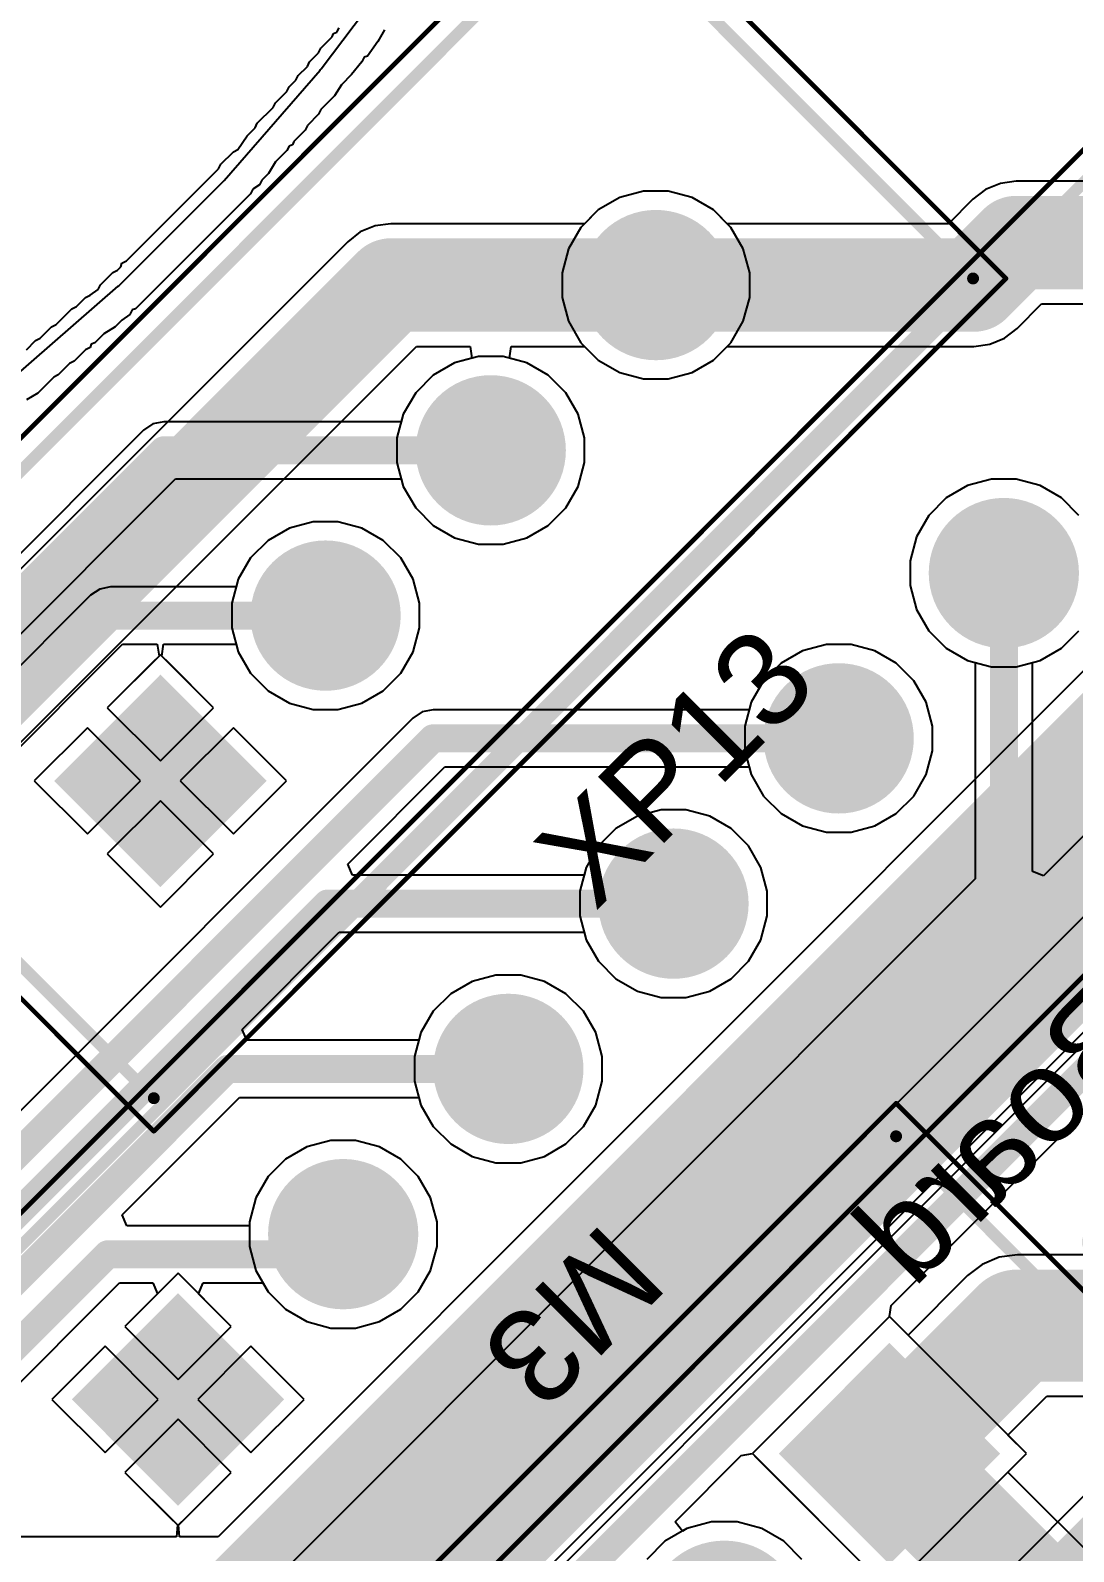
# Model space of a CAD drawing. Header units: millimetres. Extents: x 95 to 305, y 96 to 295.
# Drawn here: x 214.57 to 225.74, y 169.82 to 186.09 of the extents above; entities that cross this region are included whole.
import ezdxf

# ---------------------------------------------------------------- set-up
doc = ezdxf.new("R2010")
doc.units = ezdxf.units.MM
for name, color, linetype in [('BottomLayer', 5, 'Continuous'), ('BottomOverlay', 54, 'Continuous'), ('BottomSolder', 6, 'Continuous'), ('Mechanical13', 56, 'Continuous'), ('Mechanical15', 56, 'Continuous'), ('MultiLayer', 9, 'Continuous'), ('PadHoleLayer', 156, 'Continuous'), ('TopLayer', 1, 'Continuous'), ('TopOverlay', 2, 'Continuous'), ('TopSolder', 216, 'Continuous')]:
    doc.layers.add(name, color=color, linetype=linetype)
doc.styles.add('Arial', font='arial.ttf', dxfattribs={"height": 0.2})

# ---------------------------------------------------------------- blocks, each defined once
blk = doc.blocks.new('JST_XH_4_1')
at = {"layer": 'BottomLayer'}
blk.add_hatch(color=5, dxfattribs=at).paths.add_polyline_path([(-4.504, 0.229), (-2.996, 0.229), (-2.996, -1.279), (-4.504, -1.279)])
h = blk.add_hatch(color=5, dxfattribs=at)
edge = h.paths.add_edge_path()
edge.add_arc((-1.25, -0.525), 0.754, 0, 360)
h = blk.add_hatch(color=5, dxfattribs=at)
edge = h.paths.add_edge_path()
edge.add_arc((1.25, -0.525), 0.754, 0, 360)
h = blk.add_hatch(color=5, dxfattribs=at)
edge = h.paths.add_edge_path()
edge.add_arc((3.75, -0.525), 0.754, 0, 360)
at = {"layer": 'BottomSolder'}
blk.add_hatch(color=6, dxfattribs=at).paths.add_polyline_path([(-4.554, 0.279), (-2.946, 0.279), (-2.946, -1.329), (-4.554, -1.329)])
h = blk.add_hatch(color=6, dxfattribs=at)
edge = h.paths.add_edge_path()
edge.add_arc((-1.25, -0.525), 0.804, 0, 360)
h = blk.add_hatch(color=6, dxfattribs=at)
edge = h.paths.add_edge_path()
edge.add_arc((1.25, -0.525), 0.804, 0, 360)
h = blk.add_hatch(color=6, dxfattribs=at)
edge = h.paths.add_edge_path()
edge.add_arc((3.75, -0.525), 0.804, 0, 360)
at = {"layer": 'MultiLayer'}
h = blk.add_hatch(color=9, dxfattribs=at)
edge = h.paths.add_edge_path()
edge.add_arc((-1.25, -0.525), 0.754, 0, 360)
h = blk.add_hatch(color=9, dxfattribs=at)
edge = h.paths.add_edge_path()
edge.add_arc((1.25, -0.525), 0.754, 0, 360)
h = blk.add_hatch(color=9, dxfattribs=at)
edge = h.paths.add_edge_path()
edge.add_arc((3.75, -0.525), 0.754, 0, 360)
at = {"layer": 'PadHoleLayer'}
h = blk.add_hatch(color=156, dxfattribs=at)
edge = h.paths.add_edge_path()
edge.add_arc((-3.75, -0.525), 0.5, 0, 360)
h = blk.add_hatch(color=156, dxfattribs=at)
edge = h.paths.add_edge_path()
edge.add_arc((-1.25, -0.525), 0.5, 0, 360)
h = blk.add_hatch(color=156, dxfattribs=at)
edge = h.paths.add_edge_path()
edge.add_arc((1.25, -0.525), 0.5, 0, 360)
h = blk.add_hatch(color=156, dxfattribs=at)
edge = h.paths.add_edge_path()
edge.add_arc((3.75, -0.525), 0.5, 0, 360)
at = {"layer": 'TopLayer'}
blk.add_hatch(color=1, dxfattribs=at).paths.add_polyline_path([(-4.504, 0.229), (-2.996, 0.229), (-2.996, -1.279), (-4.504, -1.279)])
h = blk.add_hatch(color=1, dxfattribs=at)
edge = h.paths.add_edge_path()
edge.add_arc((-1.25, -0.525), 0.754, 0, 360)
h = blk.add_hatch(color=1, dxfattribs=at)
edge = h.paths.add_edge_path()
edge.add_arc((1.25, -0.525), 0.754, 0, 360)
h = blk.add_hatch(color=1, dxfattribs=at)
edge = h.paths.add_edge_path()
edge.add_arc((3.75, -0.525), 0.754, 0, 360)
at = {"layer": 'TopSolder'}
blk.add_hatch(color=216, dxfattribs=at).paths.add_polyline_path([(-4.554, 0.279), (-2.946, 0.279), (-2.946, -1.329), (-4.554, -1.329)])
h = blk.add_hatch(color=216, dxfattribs=at)
edge = h.paths.add_edge_path()
edge.add_arc((-1.25, -0.525), 0.804, 0, 360)
h = blk.add_hatch(color=216, dxfattribs=at)
edge = h.paths.add_edge_path()
edge.add_arc((1.25, -0.525), 0.804, 0, 360)
h = blk.add_hatch(color=216, dxfattribs=at)
edge = h.paths.add_edge_path()
edge.add_arc((3.75, -0.525), 0.804, 0, 360)
at = {"layer": 'Mechanical13', "const_width": 0.127}
for points in [[(-6.2, 2.875), (-6.2, -2.875)], [(-6.2, 2.875), (6.2, 2.875)], [(6.2, 2.875), (6.2, -2.875)], [(-6.2, -2.875), (6.2, -2.875)]]:
    blk.add_lwpolyline(points, dxfattribs=at)
at = {"layer": 'Mechanical13'}
for points, const_width in [([(-6.232, 2.875, 1), (-6.168, 2.875, 1)], 0.0635), ([(-6.232, 2.875, 1), (-6.168, 2.875, 1)], 0.0635), ([(6.168, 2.875, 1), (6.232, 2.875, 1)], 0.0635), ([(6.168, 2.875, 1), (6.232, 2.875, 1)], 0.0635), ([(-6.85, -0.525, 1), (-7.05, -0.525, 1)], 0.2), ([(-7.1, -0.525, 1), (-7, -0.525, 1)], 0.1), ([(-6.9, -0.525, 1), (-6.8, -0.525, 1)], 0.1), ([(-6.232, -2.875, 1), (-6.168, -2.875, 1)], 0.0635), ([(-6.232, -2.875, 1), (-6.168, -2.875, 1)], 0.0635), ([(6.168, -2.875, 1), (6.232, -2.875, 1)], 0.0635), ([(6.168, -2.875, 1), (6.232, -2.875, 1)], 0.0635)]:
    blk.add_lwpolyline(points, format="xyb", close=True, dxfattribs=dict(at, const_width=const_width))
at = {"layer": 'Mechanical15', "const_width": 0.05}
for points in [[(-6.45, 3.125), (-6.45, -3.125)], [(-6.45, 3.125), (6.45, 3.125)], [(6.45, 3.125), (6.45, -3.125)], [(-6.45, -3.125), (6.45, -3.125)]]:
    blk.add_lwpolyline(points, dxfattribs=at)
at = {"layer": 'Mechanical15', "const_width": 0.025}
for points in [[(-6.462, 3.125, 1), (-6.438, 3.125, 1)], [(-6.462, 3.125, 1), (-6.438, 3.125, 1)], [(6.438, 3.125, 1), (6.462, 3.125, 1)], [(6.438, 3.125, 1), (6.462, 3.125, 1)], [(-6.462, -3.125, 1), (-6.438, -3.125, 1)], [(-6.462, -3.125, 1), (-6.438, -3.125, 1)], [(6.438, -3.125, 1), (6.462, -3.125, 1)], [(6.438, -3.125, 1), (6.462, -3.125, 1)]]:
    blk.add_lwpolyline(points, format="xyb", close=True, dxfattribs=at)
at = {"layer": 'TopOverlay', "const_width": 0.127}
for points in [[(-6.2, 2.875), (-6.2, -2.875)], [(-6.2, 2.875), (6.2, 2.875)], [(6.2, 2.875), (6.2, -2.875)], [(-6.2, -2.875), (6.2, -2.875)]]:
    blk.add_lwpolyline(points, dxfattribs=at)
at = {"layer": 'TopOverlay'}
for points, const_width in [([(-6.232, 2.875, 1), (-6.168, 2.875, 1)], 0.0635), ([(-6.232, 2.875, 1), (-6.168, 2.875, 1)], 0.0635), ([(6.168, 2.875, 1), (6.232, 2.875, 1)], 0.0635), ([(6.168, 2.875, 1), (6.232, 2.875, 1)], 0.0635), ([(-6.85, -0.525, 1), (-7.05, -0.525, 1)], 0.2), ([(-7.1, -0.525, 1), (-7, -0.525, 1)], 0.1), ([(-6.9, -0.525, 1), (-6.8, -0.525, 1)], 0.1), ([(-6.232, -2.875, 1), (-6.168, -2.875, 1)], 0.0635), ([(-6.232, -2.875, 1), (-6.168, -2.875, 1)], 0.0635), ([(6.168, -2.875, 1), (6.232, -2.875, 1)], 0.0635), ([(6.168, -2.875, 1), (6.232, -2.875, 1)], 0.0635)]:
    blk.add_lwpolyline(points, format="xyb", close=True, dxfattribs=dict(at, const_width=const_width))
blk = doc.blocks.new('JST_XH_2_35')
at = {"layer": 'BottomLayer'}
blk.add_hatch(color=5, dxfattribs=at).paths.add_polyline_path([(-2.038, 0.263), (-0.463, 0.263), (-0.463, -1.313), (-2.038, -1.313)])
h = blk.add_hatch(color=5, dxfattribs=at)
edge = h.paths.add_edge_path()
edge.add_arc((1.25, -0.525), 0.787, 0, 360)
at = {"layer": 'BottomSolder'}
blk.add_hatch(color=6, dxfattribs=at).paths.add_polyline_path([(-2.088, 0.313), (-0.413, 0.313), (-0.413, -1.363), (-2.088, -1.363)])
h = blk.add_hatch(color=6, dxfattribs=at)
edge = h.paths.add_edge_path()
edge.add_arc((1.25, -0.525), 0.837, 0, 360)
at = {"layer": 'MultiLayer'}
h = blk.add_hatch(color=9, dxfattribs=at)
edge = h.paths.add_edge_path()
edge.add_arc((1.25, -0.525), 0.787, 0, 360)
at = {"layer": 'PadHoleLayer'}
h = blk.add_hatch(color=156, dxfattribs=at)
edge = h.paths.add_edge_path()
edge.add_arc((-1.25, -0.525), 0.525, 0, 360)
h = blk.add_hatch(color=156, dxfattribs=at)
edge = h.paths.add_edge_path()
edge.add_arc((1.25, -0.525), 0.525, 0, 360)
at = {"layer": 'TopLayer'}
blk.add_hatch(color=1, dxfattribs=at).paths.add_polyline_path([(-2.038, 0.263), (-0.463, 0.263), (-0.463, -1.313), (-2.038, -1.313)])
h = blk.add_hatch(color=1, dxfattribs=at)
edge = h.paths.add_edge_path()
edge.add_arc((1.25, -0.525), 0.787, 0, 360)
at = {"layer": 'TopSolder'}
blk.add_hatch(color=216, dxfattribs=at).paths.add_polyline_path([(-2.088, 0.313), (-0.413, 0.313), (-0.413, -1.363), (-2.088, -1.363)])
h = blk.add_hatch(color=216, dxfattribs=at)
edge = h.paths.add_edge_path()
edge.add_arc((1.25, -0.525), 0.837, 0, 360)
at = {"layer": 'Mechanical13', "const_width": 0.127}
for points in [[(-3.7, -2.875), (-3.7, 2.875)], [(3.7, 2.875), (-3.7, 2.875)], [(3.7, -2.875), (3.7, 2.875)], [(3.7, -2.875), (-3.7, -2.875)]]:
    blk.add_lwpolyline(points, dxfattribs=at)
at = {"layer": 'Mechanical13'}
for points, const_width in [([(-3.732, 2.875, 1), (-3.668, 2.875, 1)], 0.0635), ([(-3.732, 2.875, 1), (-3.668, 2.875, 1)], 0.0635), ([(3.668, 2.875, 1), (3.732, 2.875, 1)], 0.0635), ([(3.668, 2.875, 1), (3.732, 2.875, 1)], 0.0635), ([(-4.35, -0.525, 1), (-4.55, -0.525, 1)], 0.2), ([(-4.6, -0.525, 1), (-4.5, -0.525, 1)], 0.1), ([(-4.4, -0.525, 1), (-4.3, -0.525, 1)], 0.1), ([(-3.732, -2.875, 1), (-3.668, -2.875, 1)], 0.0635), ([(-3.732, -2.875, 1), (-3.668, -2.875, 1)], 0.0635), ([(3.668, -2.875, 1), (3.732, -2.875, 1)], 0.0635), ([(3.668, -2.875, 1), (3.732, -2.875, 1)], 0.0635)]:
    blk.add_lwpolyline(points, format="xyb", close=True, dxfattribs=dict(at, const_width=const_width))
at = {"layer": 'Mechanical15', "const_width": 0.05}
for points in [[(-3.95, -3.125), (-3.95, 3.125)], [(3.95, 3.125), (-3.95, 3.125)], [(3.95, -3.125), (3.95, 3.125)], [(3.95, -3.125), (-3.95, -3.125)]]:
    blk.add_lwpolyline(points, dxfattribs=at)
at = {"layer": 'Mechanical15', "const_width": 0.025}
for points in [[(-3.963, 3.125, 1), (-3.938, 3.125, 1)], [(-3.963, 3.125, 1), (-3.938, 3.125, 1)], [(3.937, 3.125, 1), (3.962, 3.125, 1)], [(3.937, 3.125, 1), (3.962, 3.125, 1)], [(-3.963, -3.125, 1), (-3.938, -3.125, 1)], [(-3.963, -3.125, 1), (-3.938, -3.125, 1)], [(3.937, -3.125, 1), (3.962, -3.125, 1)], [(3.937, -3.125, 1), (3.962, -3.125, 1)]]:
    blk.add_lwpolyline(points, format="xyb", close=True, dxfattribs=at)
at = {"layer": 'TopOverlay', "const_width": 0.127}
for points in [[(-3.7, -2.875), (-3.7, 2.875)], [(3.7, 2.875), (-3.7, 2.875)], [(3.7, -2.875), (3.7, 2.875)], [(3.7, -2.875), (-3.7, -2.875)]]:
    blk.add_lwpolyline(points, dxfattribs=at)
at = {"layer": 'TopOverlay'}
for points, const_width in [([(-3.732, 2.875, 1), (-3.668, 2.875, 1)], 0.0635), ([(-3.732, 2.875, 1), (-3.668, 2.875, 1)], 0.0635), ([(3.668, 2.875, 1), (3.732, 2.875, 1)], 0.0635), ([(3.668, 2.875, 1), (3.732, 2.875, 1)], 0.0635), ([(-4.35, -0.525, 1), (-4.55, -0.525, 1)], 0.2), ([(-4.6, -0.525, 1), (-4.5, -0.525, 1)], 0.1), ([(-4.4, -0.525, 1), (-4.3, -0.525, 1)], 0.1), ([(-3.732, -2.875, 1), (-3.668, -2.875, 1)], 0.0635), ([(-3.732, -2.875, 1), (-3.668, -2.875, 1)], 0.0635), ([(3.668, -2.875, 1), (3.732, -2.875, 1)], 0.0635), ([(3.668, -2.875, 1), (3.732, -2.875, 1)], 0.0635)]:
    blk.add_lwpolyline(points, format="xyb", close=True, dxfattribs=dict(at, const_width=const_width))
blk = doc.blocks.new('JST_XH_8_B_49')
at = {"layer": 'BottomLayer'}
blk.add_hatch(color=5, dxfattribs=at).paths.add_polyline_path([(-9.504, 0.771), (-7.996, 0.771), (-7.996, -0.737), (-9.504, -0.737)])
h = blk.add_hatch(color=5, dxfattribs=at)
edge = h.paths.add_edge_path()
edge.add_arc((-6.25, 0.017), 0.754, 0, 360)
h = blk.add_hatch(color=5, dxfattribs=at)
edge = h.paths.add_edge_path()
edge.add_arc((-3.75, 0.017), 0.754, 0, 360)
h = blk.add_hatch(color=5, dxfattribs=at)
edge = h.paths.add_edge_path()
edge.add_arc((-1.25, 0.017), 0.754, 0, 360)
h = blk.add_hatch(color=5, dxfattribs=at)
edge = h.paths.add_edge_path()
edge.add_arc((1.25, 0.017), 0.754, 0, 360)
h = blk.add_hatch(color=5, dxfattribs=at)
edge = h.paths.add_edge_path()
edge.add_arc((3.75, 0.017), 0.754, 0, 360)
at = {"layer": 'BottomSolder'}
blk.add_hatch(color=6, dxfattribs=at).paths.add_polyline_path([(-9.554, 0.821), (-7.946, 0.821), (-7.946, -0.787), (-9.554, -0.787)])
h = blk.add_hatch(color=6, dxfattribs=at)
edge = h.paths.add_edge_path()
edge.add_arc((-6.25, 0.017), 0.804, 0, 360)
h = blk.add_hatch(color=6, dxfattribs=at)
edge = h.paths.add_edge_path()
edge.add_arc((-3.75, 0.017), 0.804, 0, 360)
h = blk.add_hatch(color=6, dxfattribs=at)
edge = h.paths.add_edge_path()
edge.add_arc((-1.25, 0.017), 0.804, 0, 360)
h = blk.add_hatch(color=6, dxfattribs=at)
edge = h.paths.add_edge_path()
edge.add_arc((1.25, 0.017), 0.804, 0, 360)
h = blk.add_hatch(color=6, dxfattribs=at)
edge = h.paths.add_edge_path()
edge.add_arc((3.75, 0.017), 0.804, 0, 360)
at = {"layer": 'MultiLayer'}
blk.add_hatch(color=9, dxfattribs=at).paths.add_polyline_path([(-9.504, 0.771), (-7.996, 0.771), (-7.996, -0.737), (-9.504, -0.737)])
h = blk.add_hatch(color=9, dxfattribs=at)
edge = h.paths.add_edge_path()
edge.add_arc((-6.25, 0.017), 0.754, 0, 360)
h = blk.add_hatch(color=9, dxfattribs=at)
edge = h.paths.add_edge_path()
edge.add_arc((-3.75, 0.017), 0.754, 0, 360)
h = blk.add_hatch(color=9, dxfattribs=at)
edge = h.paths.add_edge_path()
edge.add_arc((-1.25, 0.017), 0.754, 0, 360)
h = blk.add_hatch(color=9, dxfattribs=at)
edge = h.paths.add_edge_path()
edge.add_arc((1.25, 0.017), 0.754, 0, 360)
h = blk.add_hatch(color=9, dxfattribs=at)
edge = h.paths.add_edge_path()
edge.add_arc((3.75, 0.017), 0.754, 0, 360)
at = {"layer": 'PadHoleLayer'}
h = blk.add_hatch(color=156, dxfattribs=at)
edge = h.paths.add_edge_path()
edge.add_arc((-8.75, 0.017), 0.5, 0, 360)
h = blk.add_hatch(color=156, dxfattribs=at)
edge = h.paths.add_edge_path()
edge.add_arc((-6.25, 0.017), 0.5, 0, 360)
h = blk.add_hatch(color=156, dxfattribs=at)
edge = h.paths.add_edge_path()
edge.add_arc((-3.75, 0.017), 0.5, 0, 360)
h = blk.add_hatch(color=156, dxfattribs=at)
edge = h.paths.add_edge_path()
edge.add_arc((-1.25, 0.017), 0.5, 0, 360)
h = blk.add_hatch(color=156, dxfattribs=at)
edge = h.paths.add_edge_path()
edge.add_arc((1.25, 0.017), 0.5, 0, 360)
h = blk.add_hatch(color=156, dxfattribs=at)
edge = h.paths.add_edge_path()
edge.add_arc((3.75, 0.017), 0.5, 0, 360)
at = {"layer": 'TopLayer'}
blk.add_hatch(color=1, dxfattribs=at).paths.add_polyline_path([(-9.504, 0.771), (-7.996, 0.771), (-7.996, -0.737), (-9.504, -0.737)])
h = blk.add_hatch(color=1, dxfattribs=at)
edge = h.paths.add_edge_path()
edge.add_arc((-6.25, 0.017), 0.754, 0, 360)
h = blk.add_hatch(color=1, dxfattribs=at)
edge = h.paths.add_edge_path()
edge.add_arc((-3.75, 0.017), 0.754, 0, 360)
h = blk.add_hatch(color=1, dxfattribs=at)
edge = h.paths.add_edge_path()
edge.add_arc((-1.25, 0.017), 0.754, 0, 360)
h = blk.add_hatch(color=1, dxfattribs=at)
edge = h.paths.add_edge_path()
edge.add_arc((1.25, 0.017), 0.754, 0, 360)
h = blk.add_hatch(color=1, dxfattribs=at)
edge = h.paths.add_edge_path()
edge.add_arc((3.75, 0.017), 0.754, 0, 360)
at = {"layer": 'TopSolder'}
blk.add_hatch(color=216, dxfattribs=at).paths.add_polyline_path([(-9.554, 0.821), (-7.946, 0.821), (-7.946, -0.787), (-9.554, -0.787)])
h = blk.add_hatch(color=216, dxfattribs=at)
edge = h.paths.add_edge_path()
edge.add_arc((-6.25, 0.017), 0.804, 0, 360)
h = blk.add_hatch(color=216, dxfattribs=at)
edge = h.paths.add_edge_path()
edge.add_arc((-3.75, 0.017), 0.804, 0, 360)
h = blk.add_hatch(color=216, dxfattribs=at)
edge = h.paths.add_edge_path()
edge.add_arc((-1.25, 0.017), 0.804, 0, 360)
h = blk.add_hatch(color=216, dxfattribs=at)
edge = h.paths.add_edge_path()
edge.add_arc((1.25, 0.017), 0.804, 0, 360)
h = blk.add_hatch(color=216, dxfattribs=at)
edge = h.paths.add_edge_path()
edge.add_arc((3.75, 0.017), 0.804, 0, 360)
at = {"layer": 'BottomOverlay', "const_width": 0.127}
for points in [[(-11.2, 2.367), (11.2, 2.367)], [(-11.2, -3.383), (11.2, -3.383)]]:
    blk.add_lwpolyline(points, dxfattribs=at)
at = {"layer": 'Mechanical13', "const_width": 0.127}
for points in [[(-11.2, 2.367), (11.2, 2.367)], [(-11.2, -3.383), (11.2, -3.383)]]:
    blk.add_lwpolyline(points, dxfattribs=at)
at = {"layer": 'Mechanical15', "const_width": 0.05}
for points in [[(-11.45, 2.617), (11.45, 2.617)], [(-11.45, -3.633), (11.45, -3.633)]]:
    blk.add_lwpolyline(points, dxfattribs=at)

msp = doc.modelspace()

# ---------------------------------------------------------------- linework, layer by layer
at = {"layer": 'BottomLayer'}
for p, q in [((217.685, 185.681), (218.627, 186.931)), ((216.646, 184.486), (217.673, 185.667)), ((217.673, 185.667), (217.678, 185.675)), ((217.678, 185.675), (217.685, 185.681)), ((215.527, 183.366), (216.634, 184.473)), ((216.634, 184.473), (216.639, 184.48)), ((216.639, 184.48), (216.646, 184.486)), ((221.136, 184.372), (220.88, 184.303)), ((221.4, 184.372), (221.136, 184.372)), ((221.655, 184.303), (221.4, 184.372)), ((224.797, 184.39), (224.661, 184.286)), ((224.955, 184.455), (224.797, 184.39)), ((225.125, 184.478), (224.955, 184.455)), ((227.763, 184.478), (225.125, 184.478)), ((220.88, 184.303), (220.651, 184.171)), ((221.884, 184.171), (221.655, 184.303)), ((224.661, 184.286), (224.399, 184.023)), ((220.651, 184.171), (220.504, 184.023)), ((222.032, 184.023), (221.884, 184.171)), ((218.104, 183.936), (217.969, 183.831)), ((218.263, 184.001), (218.104, 183.936)), ((218.432, 184.023), (218.263, 184.001)), ((220.504, 184.023), (218.432, 184.023)), ((224.399, 184.023), (222.032, 184.023)), ((217.969, 183.831), (206.238, 172.101)), ((214.333, 182.327), (215.514, 183.354)), ((215.514, 183.354), (215.52, 183.361)), ((215.52, 183.361), (215.527, 183.366)), ((225.134, 182.904), (225.396, 183.166)), ((225.396, 183.166), (226.54, 183.166)), ((224.998, 182.8), (225.134, 182.904)), ((229.488, 182.885), (216.581, 169.978)), ((224.67, 182.712), (224.84, 182.734)), ((224.84, 182.734), (224.998, 182.8)), ((206.974, 170.982), (218.704, 182.712)), ((218.704, 182.712), (219.281, 182.712)), ((219.298, 182.585), (219.112, 182.536)), ((219.281, 182.712), (219.298, 182.585)), ((219.702, 182.585), (219.719, 182.712)), ((219.888, 182.536), (219.702, 182.585)), ((219.719, 182.712), (220.504, 182.712)), ((220.504, 182.712), (220.651, 182.564)), ((220.651, 182.564), (220.88, 182.432)), ((221.655, 182.432), (221.884, 182.564)), ((221.884, 182.564), (222.032, 182.712)), ((222.032, 182.712), (224.67, 182.712)), ((218.884, 182.403), (218.697, 182.216)), ((219.112, 182.536), (218.884, 182.403)), ((220.116, 182.403), (219.888, 182.536)), ((220.303, 182.216), (220.116, 182.403)), ((220.88, 182.432), (221.136, 182.364)), ((221.4, 182.364), (221.655, 182.432)), ((221.136, 182.364), (221.4, 182.364)), ((218.697, 182.216), (218.564, 181.988)), ((220.436, 181.988), (220.303, 182.216)), ((218.564, 181.988), (218.496, 181.732)), ((220.504, 181.732), (220.436, 181.988)), ((218.496, 181.732), (218.496, 181.468)), ((220.504, 181.468), (220.504, 181.732)), ((218.496, 181.468), (218.564, 181.212)), ((220.436, 181.212), (220.504, 181.468)), ((218.699, 168.102), (231.898, 181.302)), ((224.86, 181.291), (224.604, 181.222)), ((225.124, 181.291), (224.86, 181.291)), ((225.379, 181.222), (225.124, 181.291)), ((218.564, 181.212), (218.697, 180.984)), ((220.303, 180.984), (220.436, 181.212)), ((224.604, 181.222), (224.375, 181.09)), ((225.608, 181.09), (225.379, 181.222)), ((218.697, 180.984), (218.884, 180.797)), ((220.116, 180.797), (220.303, 180.984)), ((224.375, 181.09), (224.188, 180.903)), ((225.795, 180.903), (225.608, 181.09)), ((217.6, 180.836), (217.345, 180.768)), ((217.864, 180.836), (217.6, 180.836)), ((218.12, 180.768), (217.864, 180.836)), ((218.884, 180.797), (219.112, 180.664)), ((219.888, 180.664), (220.116, 180.797)), ((224.188, 180.903), (224.056, 180.674)), ((217.116, 180.636), (216.929, 180.449)), ((217.345, 180.768), (217.116, 180.636)), ((218.349, 180.636), (218.12, 180.768)), ((218.536, 180.449), (218.349, 180.636)), ((219.112, 180.664), (219.368, 180.596)), ((219.632, 180.596), (219.888, 180.664)), ((224.056, 180.674), (223.988, 180.419)), ((216.929, 180.449), (216.797, 180.22)), ((218.668, 180.22), (218.536, 180.449)), ((219.368, 180.596), (219.632, 180.596)), ((223.988, 180.419), (223.988, 180.154)), ((216.797, 180.22), (216.728, 179.964)), ((218.736, 179.964), (218.668, 180.22)), ((223.988, 180.154), (224.056, 179.899)), ((216.728, 179.964), (216.728, 179.7)), ((218.736, 179.7), (218.736, 179.964)), ((224.056, 179.899), (224.188, 179.67)), ((216.728, 179.7), (216.797, 179.445)), ((218.668, 179.445), (218.736, 179.7)), ((224.188, 179.67), (224.375, 179.483)), ((225.608, 179.483), (225.795, 179.67)), ((223.092, 179.523), (222.836, 179.454)), ((223.356, 179.523), (223.092, 179.523)), ((223.611, 179.454), (223.356, 179.523)), ((224.375, 179.483), (224.604, 179.351)), ((225.379, 179.351), (225.608, 179.483)), ((215.964, 179.414), (215.396, 178.845)), ((216.533, 178.845), (215.964, 179.414)), ((216.797, 179.445), (216.929, 179.216)), ((218.536, 179.216), (218.668, 179.445)), ((222.607, 179.322), (222.421, 179.135)), ((222.836, 179.454), (222.607, 179.322)), ((223.84, 179.322), (223.611, 179.454)), ((224.027, 179.135), (223.84, 179.322)), ((224.604, 179.351), (224.86, 179.283)), ((225.124, 179.283), (225.379, 179.351)), ((216.929, 179.216), (217.116, 179.029)), ((218.349, 179.029), (218.536, 179.216)), ((224.86, 179.283), (225.124, 179.283)), ((217.116, 179.029), (217.345, 178.897)), ((218.12, 178.897), (218.349, 179.029)), ((222.421, 179.135), (222.288, 178.906)), ((224.16, 178.906), (224.027, 179.135)), ((215.396, 178.845), (215.964, 178.277)), ((215.964, 178.277), (216.533, 178.845)), ((217.345, 178.897), (217.6, 178.828)), ((217.6, 178.828), (217.864, 178.828)), ((217.864, 178.828), (218.12, 178.897)), ((222.288, 178.906), (222.22, 178.651)), ((224.228, 178.651), (224.16, 178.906)), ((215.184, 178.633), (214.615, 178.064)), ((215.752, 178.064), (215.184, 178.633)), ((216.745, 178.633), (216.177, 178.064)), ((217.314, 178.064), (216.745, 178.633)), ((222.22, 178.651), (222.22, 178.387)), ((224.228, 178.387), (224.228, 178.651)), ((222.22, 178.387), (222.288, 178.131)), ((224.16, 178.131), (224.228, 178.387)), ((214.615, 178.064), (215.184, 177.496)), ((215.184, 177.496), (215.752, 178.064)), ((216.177, 178.064), (216.745, 177.496)), ((216.745, 177.496), (217.314, 178.064)), ((222.288, 178.131), (222.421, 177.902)), ((224.027, 177.902), (224.16, 178.131)), ((215.964, 177.852), (215.396, 177.284)), ((216.533, 177.284), (215.964, 177.852)), ((222.421, 177.902), (222.607, 177.715)), ((223.84, 177.715), (224.027, 177.902)), ((221.069, 177.687), (220.84, 177.554)), ((221.324, 177.755), (221.069, 177.687)), ((221.588, 177.755), (221.324, 177.755)), ((221.844, 177.687), (221.588, 177.755)), ((222.073, 177.554), (221.844, 177.687)), ((222.607, 177.715), (222.836, 177.583)), ((223.611, 177.583), (223.84, 177.715)), ((220.84, 177.554), (220.653, 177.368)), ((222.26, 177.368), (222.073, 177.554)), ((222.836, 177.583), (223.092, 177.515)), ((223.356, 177.515), (223.611, 177.583)), ((220.653, 177.368), (220.521, 177.139)), ((222.392, 177.139), (222.26, 177.368)), ((223.092, 177.515), (223.356, 177.515)), ((215.396, 177.284), (215.964, 176.715)), ((215.964, 176.715), (216.533, 177.284)), ((220.521, 177.139), (220.452, 176.883)), ((222.46, 176.883), (222.392, 177.139)), ((220.452, 176.883), (220.452, 176.619)), ((222.46, 176.619), (222.46, 176.883)), ((220.452, 176.619), (220.521, 176.364)), ((222.392, 176.364), (222.46, 176.619)), ((220.521, 176.364), (220.653, 176.135)), ((222.26, 176.135), (222.392, 176.364)), ((220.653, 176.135), (220.84, 175.948)), ((222.073, 175.948), (222.26, 176.135)), ((219.301, 175.919), (219.072, 175.787)), ((219.556, 175.987), (219.301, 175.919)), ((219.821, 175.987), (219.556, 175.987)), ((220.076, 175.919), (219.821, 175.987)), ((220.305, 175.787), (220.076, 175.919)), ((220.84, 175.948), (221.069, 175.815)), ((221.844, 175.815), (222.073, 175.948)), ((219.072, 175.787), (218.885, 175.6)), ((220.492, 175.6), (220.305, 175.787)), ((221.069, 175.815), (221.324, 175.747)), ((221.324, 175.747), (221.588, 175.747)), ((221.588, 175.747), (221.844, 175.815)), ((218.885, 175.6), (218.753, 175.371)), ((220.624, 175.371), (220.492, 175.6)), ((218.753, 175.371), (218.684, 175.115)), ((220.692, 175.115), (220.624, 175.371)), ((218.684, 175.115), (218.684, 174.851)), ((220.692, 174.851), (220.692, 175.115)), ((218.684, 174.851), (218.753, 174.596)), ((220.624, 174.596), (220.692, 174.851)), ((218.753, 174.596), (218.885, 174.367)), ((220.492, 174.367), (220.624, 174.596)), ((218.885, 174.367), (219.072, 174.18)), ((220.305, 174.18), (220.492, 174.367)), ((217.533, 174.151), (217.304, 174.019)), ((217.788, 174.219), (217.533, 174.151)), ((218.053, 174.219), (217.788, 174.219)), ((218.308, 174.151), (218.053, 174.219)), ((218.537, 174.019), (218.308, 174.151)), ((219.072, 174.18), (219.301, 174.048)), ((220.076, 174.048), (220.305, 174.18)), ((217.304, 174.019), (217.117, 173.832)), ((218.724, 173.832), (218.537, 174.019)), ((219.301, 174.048), (219.556, 173.979)), ((219.556, 173.979), (219.821, 173.979)), ((219.821, 173.979), (220.076, 174.048)), ((217.117, 173.832), (216.985, 173.603)), ((218.856, 173.603), (218.724, 173.832)), ((216.985, 173.603), (216.917, 173.348)), ((218.925, 173.348), (218.856, 173.603)), ((216.917, 173.348), (216.917, 173.083)), ((218.925, 173.083), (218.925, 173.348)), ((216.917, 173.083), (216.985, 172.828)), ((218.856, 172.828), (218.925, 173.083)), ((224.942, 172.968), (224.759, 172.892)), ((225.137, 172.994), (224.942, 172.968)), ((241.115, 172.994), (225.137, 172.994)), ((216.985, 172.828), (217.117, 172.599)), ((218.724, 172.599), (218.856, 172.828)), ((224.759, 172.892), (224.602, 172.772)), ((216.153, 172.797), (215.584, 172.228)), ((216.721, 172.228), (216.153, 172.797)), ((224.602, 172.772), (223.966, 172.136)), ((217.117, 172.599), (217.304, 172.412)), ((218.537, 172.412), (218.724, 172.599)), ((217.304, 172.412), (217.533, 172.28)), ((218.308, 172.28), (218.537, 172.412)), ((223.768, 172.335), (222.301, 170.868)), ((223.966, 172.136), (223.768, 172.335)), ((215.584, 172.228), (216.153, 171.66)), ((216.153, 171.66), (216.721, 172.228)), ((217.533, 172.28), (217.788, 172.211)), ((217.788, 172.211), (218.053, 172.211)), ((218.053, 172.211), (218.308, 172.28)), ((215.372, 172.016), (214.804, 171.448)), ((215.941, 171.448), (215.372, 172.016)), ((216.934, 172.016), (216.365, 171.448)), ((217.502, 171.448), (216.934, 172.016)), ((214.804, 171.448), (215.372, 170.879)), ((215.372, 170.879), (215.941, 171.448)), ((216.365, 171.448), (216.934, 170.879)), ((216.934, 170.879), (217.502, 171.448)), ((225.036, 171.066), (225.451, 171.481)), ((225.451, 171.481), (227.072, 171.481)), ((216.153, 171.236), (215.584, 170.667)), ((216.721, 170.667), (216.153, 171.236)), ((225.235, 170.868), (225.036, 171.066)), ((222.301, 170.868), (223.768, 169.401)), ((225.036, 170.669), (225.235, 170.868)), ((215.584, 170.667), (216.063, 170.188)), ((216.24, 170.186), (216.721, 170.667)), ((227.321, 168.385), (225.036, 170.669)), ((216.063, 170.188), (216.146, 170.105)), ((216.146, 170.105), (216.137, 169.978)), ((216.159, 170.105), (216.24, 170.186)), ((216.168, 169.978), (216.159, 170.105)), ((221.6, 170.067), (221.363, 169.93)), ((221.863, 170.137), (221.6, 170.067)), ((222.137, 170.137), (221.863, 170.137)), ((222.4, 170.067), (222.137, 170.137)), ((222.637, 169.93), (222.4, 170.067)), ((216.137, 169.978), (188.866, 169.978)), ((216.581, 169.978), (216.168, 169.978)), ((221.363, 169.93), (221.17, 169.737)), ((222.83, 169.737), (222.637, 169.93))]:
    msp.add_line(p, q, dxfattribs=at)
for points, const_width in [([(224.67, 183.368), (225.125, 183.822)], 1), ([(225.125, 183.822), (228.527, 183.822)], 1), ([(206.51, 171.446), (218.432, 183.368)], 1), ([(218.432, 183.368), (224.67, 183.368)], 1), ([(217.166, 168.566), (230.9, 182.3)], 2.5), ([(223.768, 170.868), (225.137, 172.237)], 1.2), ([(225.137, 172.237), (241.115, 172.237)], 1.2), ([(223.768, 170.868), (227.007, 167.628)], 1.2)]:
    msp.add_lwpolyline(points, dxfattribs=dict(at, const_width=const_width))
for points, const_width in [([(224.875, 183.822, 1), (225.375, 183.822, 1)], 0.5), ([(224.875, 183.822, 1), (225.375, 183.822, 1)], 0.5), ([(218.182, 183.368, 1), (218.682, 183.368, 1)], 0.5), ([(218.182, 183.368, 1), (218.682, 183.368, 1)], 0.5), ([(224.42, 183.368, 1), (224.92, 183.368, 1)], 0.5), ([(224.42, 183.368, 1), (224.92, 183.368, 1)], 0.5), ([(224.837, 172.237, 1), (225.437, 172.237, 1)], 0.6), ([(224.837, 172.237, 1), (225.437, 172.237, 1)], 0.6), ([(223.468, 170.868, 1), (224.068, 170.868, 1)], 0.6), ([(223.468, 170.868, 1), (224.068, 170.868, 1)], 0.6)]:
    msp.add_lwpolyline(points, format="xyb", close=True, dxfattribs=dict(at, const_width=const_width))
at = {"layer": 'BottomOverlay'}
for p, q in [((217.683, 185.901), (217.804, 186.023)), ((217.804, 186.023), (217.817, 186.059)), ((217.817, 186.059), (217.853, 186.071)), ((217.853, 186.071), (217.877, 186.12)), ((218.364, 186.096), (218.291, 185.974)), ((217.561, 185.755), (217.658, 185.852)), ((217.658, 185.852), (217.683, 185.901)), ((218.182, 185.816), (218.145, 185.804)), ((218.291, 185.974), (218.182, 185.816)), ((217.439, 185.609), (217.537, 185.706)), ((217.537, 185.706), (217.561, 185.755)), ((218.121, 185.755), (218.011, 185.621)), ((218.145, 185.804), (218.121, 185.755)), ((217.342, 185.487), (217.415, 185.56)), ((217.415, 185.56), (217.439, 185.609)), ((217.902, 185.511), (217.829, 185.39)), ((218.011, 185.621), (217.902, 185.511)), ((217.196, 185.317), (217.318, 185.438)), ((217.318, 185.438), (217.342, 185.487)), ((217.829, 185.39), (217.683, 185.244)), ((217.001, 185.098), (217.172, 185.268)), ((217.172, 185.268), (217.196, 185.317)), ((217.658, 185.195), (217.537, 185.073)), ((217.683, 185.244), (217.658, 185.195)), ((216.892, 184.964), (216.977, 185.049)), ((216.977, 185.049), (217.001, 185.098)), ((217.512, 185.025), (217.391, 184.903)), ((217.537, 185.073), (217.512, 185.025)), ((216.794, 184.818), (216.892, 184.964)), ((217.342, 184.854), (217.318, 184.806)), ((217.378, 184.866), (217.342, 184.854)), ((217.391, 184.903), (217.378, 184.866)), ((216.612, 184.66), (216.746, 184.793)), ((216.746, 184.793), (216.794, 184.818)), ((217.196, 184.684), (217.123, 184.562)), ((217.318, 184.806), (217.196, 184.684)), ((215.602, 183.625), (216.587, 184.611)), ((216.587, 184.611), (216.612, 184.66)), ((217.123, 184.562), (217.05, 184.489)), ((216.952, 184.392), (216.928, 184.343)), ((217.025, 184.441), (216.952, 184.392)), ((217.05, 184.489), (217.025, 184.441)), ((216.928, 184.343), (215.699, 183.114)), ((215.504, 183.528), (215.541, 183.564)), ((215.541, 183.564), (215.553, 183.601)), ((215.553, 183.601), (215.602, 183.625)), ((215.322, 183.37), (215.456, 183.503)), ((215.456, 183.503), (215.504, 183.528)), ((215.066, 183.138), (215.164, 183.236)), ((215.164, 183.236), (215.212, 183.26)), ((215.212, 183.26), (215.297, 183.321)), ((215.297, 183.321), (215.322, 183.37)), ((214.847, 182.944), (215.017, 183.114)), ((215.017, 183.114), (215.066, 183.138)), ((215.638, 183.053), (215.553, 182.992)), ((215.662, 183.102), (215.638, 183.053)), ((215.699, 183.114), (215.662, 183.102)), ((214.677, 182.798), (214.798, 182.919)), ((214.798, 182.919), (214.847, 182.944)), ((215.48, 182.919), (215.358, 182.846)), ((215.553, 182.992), (215.48, 182.919)), ((214.531, 182.676), (214.628, 182.773)), ((214.628, 182.773), (214.677, 182.798)), ((215.224, 182.737), (215.212, 182.7)), ((215.261, 182.749), (215.224, 182.737)), ((215.358, 182.846), (215.261, 182.749)), ((215.164, 182.676), (215.042, 182.554)), ((215.212, 182.7), (215.164, 182.676)), ((214.871, 182.408), (214.823, 182.384)), ((214.993, 182.53), (214.871, 182.408)), ((215.042, 182.554), (214.993, 182.53)), ((214.823, 182.384), (214.652, 182.213)), ((214.652, 182.213), (214.531, 182.14))]:
    msp.add_line(p, q, dxfattribs=at)
at = {"layer": 'TopLayer'}
for p, q in [((217.685, 185.681), (218.627, 186.931)), ((216.646, 184.486), (217.673, 185.667)), ((217.673, 185.667), (217.678, 185.675)), ((217.678, 185.675), (217.685, 185.681)), ((215.527, 183.366), (216.634, 184.473)), ((216.634, 184.473), (216.639, 184.48)), ((216.639, 184.48), (216.646, 184.486)), ((221.136, 184.372), (220.88, 184.303)), ((221.4, 184.372), (221.136, 184.372)), ((221.655, 184.303), (221.4, 184.372)), ((220.88, 184.303), (220.651, 184.171)), ((221.884, 184.171), (221.655, 184.303)), ((220.651, 184.171), (220.464, 183.984)), ((222.071, 183.984), (221.884, 184.171)), ((220.464, 183.984), (220.332, 183.755)), ((222.203, 183.755), (222.071, 183.984)), ((220.332, 183.755), (220.264, 183.5)), ((222.272, 183.5), (222.203, 183.755)), ((220.264, 183.5), (220.264, 183.236)), ((222.272, 183.236), (222.272, 183.5)), ((214.333, 182.327), (215.514, 183.354)), ((215.514, 183.354), (215.52, 183.361)), ((215.52, 183.361), (215.527, 183.366)), ((220.264, 183.236), (220.332, 182.98)), ((222.203, 182.98), (222.272, 183.236)), ((220.332, 182.98), (220.464, 182.751)), ((222.071, 182.751), (222.203, 182.98)), ((220.464, 182.751), (220.651, 182.564)), ((221.884, 182.564), (222.071, 182.751)), ((219.368, 182.604), (219.112, 182.536)), ((219.632, 182.604), (219.368, 182.604)), ((219.888, 182.536), (219.632, 182.604)), ((220.651, 182.564), (220.88, 182.432)), ((221.655, 182.432), (221.884, 182.564)), ((218.884, 182.403), (218.697, 182.216)), ((219.112, 182.536), (218.884, 182.403)), ((220.116, 182.403), (219.888, 182.536)), ((220.303, 182.216), (220.116, 182.403)), ((220.88, 182.432), (221.136, 182.364)), ((221.4, 182.364), (221.655, 182.432)), ((221.136, 182.364), (221.4, 182.364)), ((218.697, 182.216), (218.564, 181.988)), ((220.436, 181.988), (220.303, 182.216)), ((218.564, 181.988), (218.543, 181.906)), ((220.504, 181.732), (220.436, 181.988)), ((215.784, 181.816), (204.884, 170.916)), ((215.883, 181.883), (215.784, 181.816)), ((215.784, 181.816), (215.784, 181.816)), ((216, 181.906), (215.883, 181.883)), ((218.543, 181.906), (216, 181.906)), ((216, 181.906), (216, 181.906)), ((220.504, 181.468), (220.504, 181.732)), ((220.436, 181.212), (220.504, 181.468)), ((205.406, 170.573), (216.127, 181.294)), ((216.127, 181.294), (218.543, 181.294)), ((218.543, 181.294), (218.564, 181.212)), ((224.86, 181.291), (224.604, 181.222)), ((225.124, 181.291), (224.86, 181.291)), ((225.379, 181.222), (225.124, 181.291)), ((218.564, 181.212), (218.697, 180.984)), ((220.303, 180.984), (220.436, 181.212)), ((224.604, 181.222), (224.375, 181.09)), ((225.608, 181.09), (225.379, 181.222)), ((218.697, 180.984), (218.884, 180.797)), ((220.116, 180.797), (220.303, 180.984)), ((224.375, 181.09), (224.188, 180.903)), ((225.795, 180.903), (225.608, 181.09)), ((217.6, 180.836), (217.345, 180.768)), ((217.864, 180.836), (217.6, 180.836)), ((218.12, 180.768), (217.864, 180.836)), ((218.884, 180.797), (219.112, 180.664)), ((219.888, 180.664), (220.116, 180.797)), ((224.188, 180.903), (224.056, 180.674)), ((217.116, 180.636), (216.929, 180.449)), ((217.345, 180.768), (217.116, 180.636)), ((218.349, 180.636), (218.12, 180.768)), ((218.536, 180.449), (218.349, 180.636)), ((219.112, 180.664), (219.368, 180.596)), ((219.632, 180.596), (219.888, 180.664)), ((224.056, 180.674), (223.988, 180.419)), ((216.929, 180.449), (216.797, 180.22)), ((218.668, 180.22), (218.536, 180.449)), ((219.368, 180.596), (219.632, 180.596)), ((223.988, 180.419), (223.988, 180.154)), ((215.432, 180.138), (215.315, 180.115)), ((216.775, 180.138), (215.432, 180.138)), ((215.432, 180.138), (215.432, 180.138)), ((216.797, 180.22), (216.775, 180.138)), ((218.736, 179.964), (218.668, 180.22)), ((223.988, 180.154), (224.056, 179.899)), ((215.216, 180.049), (205.784, 170.616)), ((215.315, 180.115), (215.216, 180.049)), ((218.736, 179.7), (218.736, 179.964)), ((224.056, 179.899), (224.188, 179.67)), ((218.668, 179.445), (218.736, 179.7)), ((224.188, 179.67), (224.375, 179.483)), ((225.608, 179.483), (225.795, 179.67)), ((206.306, 170.273), (215.559, 179.526)), ((215.559, 179.526), (215.93, 179.526)), ((215.93, 179.526), (215.95, 179.399)), ((215.979, 179.399), (215.999, 179.526)), ((215.999, 179.526), (216.775, 179.526)), ((229.951, 179.484), (216.612, 166.145)), ((216.775, 179.526), (216.797, 179.445)), ((223.092, 179.523), (222.836, 179.454)), ((223.356, 179.523), (223.092, 179.523)), ((223.611, 179.454), (223.356, 179.523)), ((224.375, 179.483), (224.604, 179.351)), ((225.379, 179.351), (225.608, 179.483)), ((215.881, 179.33), (215.396, 178.845)), ((215.95, 179.399), (215.881, 179.33)), ((216.053, 179.325), (215.979, 179.399)), ((216.533, 178.845), (216.053, 179.325)), ((216.797, 179.445), (216.929, 179.216)), ((218.536, 179.216), (218.668, 179.445)), ((222.607, 179.322), (222.421, 179.135)), ((222.836, 179.454), (222.607, 179.322)), ((223.84, 179.322), (223.611, 179.454)), ((224.027, 179.135), (223.84, 179.322)), ((224.604, 179.351), (224.686, 179.329)), ((224.686, 179.329), (224.686, 177.018)), ((225.298, 179.329), (225.379, 179.351)), ((225.298, 177.096), (225.298, 179.329)), ((216.929, 179.216), (217.116, 179.029)), ((218.349, 179.029), (218.536, 179.216)), ((217.116, 179.029), (217.345, 178.897)), ((218.12, 178.897), (218.349, 179.029)), ((222.421, 179.135), (222.288, 178.906)), ((224.16, 178.906), (224.027, 179.135)), ((215.396, 178.845), (215.964, 178.277)), ((215.964, 178.277), (216.533, 178.845)), ((217.345, 178.897), (217.6, 178.828)), ((217.6, 178.828), (217.864, 178.828)), ((217.864, 178.828), (218.12, 178.897)), ((218.882, 178.825), (218.765, 178.801)), ((222.266, 178.825), (218.882, 178.825)), ((218.882, 178.825), (218.882, 178.825)), ((222.288, 178.906), (222.266, 178.825)), ((224.228, 178.651), (224.16, 178.906)), ((218.666, 178.735), (206.601, 166.67)), ((218.765, 178.801), (218.666, 178.735)), ((218.666, 178.735), (218.666, 178.735)), ((215.184, 178.633), (214.615, 178.064)), ((215.752, 178.064), (215.184, 178.633)), ((216.745, 178.633), (216.177, 178.064)), ((217.314, 178.064), (216.745, 178.633)), ((224.228, 178.387), (224.228, 178.651)), ((224.16, 178.131), (224.228, 178.387)), ((217.97, 177.174), (219.009, 178.213)), ((219.009, 178.213), (222.266, 178.213)), ((222.266, 178.213), (222.288, 178.131)), ((214.615, 178.064), (215.184, 177.496)), ((215.184, 177.496), (215.752, 178.064)), ((216.177, 178.064), (216.745, 177.496)), ((216.745, 177.496), (217.314, 178.064)), ((222.288, 178.131), (222.421, 177.902)), ((224.027, 177.902), (224.16, 178.131)), ((226.454, 178.086), (225.415, 177.047)), ((215.964, 177.852), (215.396, 177.284)), ((216.533, 177.284), (215.964, 177.852)), ((222.421, 177.902), (222.607, 177.715)), ((223.84, 177.715), (224.027, 177.902)), ((213.023, 163.79), (226.976, 177.743)), ((221.069, 177.687), (220.84, 177.554)), ((221.324, 177.755), (221.069, 177.687)), ((221.588, 177.755), (221.324, 177.755)), ((221.844, 177.687), (221.588, 177.755)), ((222.073, 177.554), (221.844, 177.687)), ((222.607, 177.715), (222.836, 177.583)), ((223.611, 177.583), (223.84, 177.715)), ((220.84, 177.554), (220.653, 177.368)), ((222.26, 177.368), (222.073, 177.554)), ((222.836, 177.583), (223.092, 177.515)), ((223.356, 177.515), (223.611, 177.583)), ((220.653, 177.368), (220.521, 177.139)), ((222.392, 177.139), (222.26, 177.368)), ((223.092, 177.515), (223.356, 177.515)), ((215.396, 177.284), (215.964, 176.715)), ((215.964, 176.715), (216.533, 177.284)), ((218.019, 177.057), (217.97, 177.174)), ((220.499, 177.057), (218.019, 177.057)), ((220.521, 177.139), (220.499, 177.057)), ((222.46, 176.883), (222.392, 177.139)), ((225.415, 177.047), (225.298, 177.096)), ((224.686, 177.018), (211.701, 164.033)), ((222.46, 176.619), (222.46, 176.883)), ((223.787, 172.454), (228.298, 176.966)), ((222.392, 176.364), (222.46, 176.619)), ((216.839, 175.406), (217.878, 176.445)), ((217.878, 176.445), (220.499, 176.445)), ((220.499, 176.445), (220.521, 176.364)), ((220.521, 176.364), (220.653, 176.135)), ((222.26, 176.135), (222.392, 176.364)), ((220.653, 176.135), (220.84, 175.948)), ((222.073, 175.948), (222.26, 176.135)), ((219.301, 175.919), (219.072, 175.787)), ((219.556, 175.987), (219.301, 175.919)), ((219.821, 175.987), (219.556, 175.987)), ((220.076, 175.919), (219.821, 175.987)), ((220.305, 175.787), (220.076, 175.919)), ((220.84, 175.948), (221.069, 175.815)), ((221.844, 175.815), (222.073, 175.948)), ((219.072, 175.787), (218.885, 175.6)), ((220.492, 175.6), (220.305, 175.787)), ((221.069, 175.815), (221.324, 175.747)), ((221.324, 175.747), (221.588, 175.747)), ((221.588, 175.747), (221.844, 175.815)), ((218.885, 175.6), (218.753, 175.371)), ((220.624, 175.371), (220.492, 175.6)), ((216.888, 175.289), (216.839, 175.406)), ((218.731, 175.289), (216.888, 175.289)), ((218.753, 175.371), (218.731, 175.289)), ((220.692, 175.115), (220.624, 175.371)), ((220.692, 174.851), (220.692, 175.115)), ((220.624, 174.596), (220.692, 174.851)), ((215.556, 173.423), (216.81, 174.677)), ((216.81, 174.677), (218.731, 174.677)), ((218.731, 174.677), (218.753, 174.596)), ((218.753, 174.596), (218.885, 174.367)), ((220.492, 174.367), (220.624, 174.596)), ((218.885, 174.367), (219.072, 174.18)), ((220.305, 174.18), (220.492, 174.367)), ((217.533, 174.151), (217.304, 174.019)), ((217.788, 174.219), (217.533, 174.151)), ((218.053, 174.219), (217.788, 174.219)), ((218.308, 174.151), (218.053, 174.219)), ((218.537, 174.019), (218.308, 174.151)), ((219.072, 174.18), (219.301, 174.048)), ((220.076, 174.048), (220.305, 174.18)), ((217.304, 174.019), (217.117, 173.832)), ((218.724, 173.832), (218.537, 174.019)), ((219.301, 174.048), (219.556, 173.979)), ((219.556, 173.979), (219.821, 173.979)), ((219.821, 173.979), (220.076, 174.048)), ((217.117, 173.832), (216.985, 173.603)), ((218.856, 173.603), (218.724, 173.832)), ((216.985, 173.603), (216.917, 173.348)), ((218.925, 173.348), (218.856, 173.603)), ((215.604, 173.306), (215.556, 173.423)), ((216.917, 173.306), (215.604, 173.306)), ((216.917, 173.348), (216.917, 173.306)), ((218.925, 173.083), (218.925, 173.348)), ((218.856, 172.828), (218.925, 173.083)), ((218.724, 172.599), (218.856, 172.828)), ((208.606, 165.773), (215.527, 172.694)), ((215.527, 172.694), (215.884, 172.694)), ((215.884, 172.694), (215.933, 172.577)), ((216.373, 172.577), (216.422, 172.694)), ((216.422, 172.694), (217.062, 172.694)), ((217.062, 172.694), (217.117, 172.599)), ((215.933, 172.577), (215.584, 172.228)), ((216.721, 172.228), (216.373, 172.577)), ((217.117, 172.599), (217.304, 172.412)), ((218.537, 172.412), (218.724, 172.599)), ((217.304, 172.412), (217.533, 172.28)), ((218.308, 172.28), (218.537, 172.412)), ((223.768, 172.335), (223.787, 172.454)), ((223.807, 172.295), (223.768, 172.335)), ((215.584, 172.228), (216.153, 171.66)), ((216.153, 171.66), (216.721, 172.228)), ((217.533, 172.28), (217.788, 172.211)), ((217.788, 172.211), (218.053, 172.211)), ((218.053, 172.211), (218.308, 172.28)), ((225.235, 170.868), (223.807, 172.295)), ((215.372, 172.016), (214.804, 171.448)), ((215.941, 171.448), (215.372, 172.016)), ((216.934, 172.016), (216.365, 171.448)), ((217.502, 171.448), (216.934, 172.016)), ((214.804, 171.448), (215.372, 170.879)), ((215.372, 170.879), (215.941, 171.448)), ((216.365, 171.448), (216.934, 170.879)), ((216.934, 170.879), (217.502, 171.448)), ((216.153, 171.236), (215.584, 170.667)), ((216.721, 170.667), (216.153, 171.236)), ((226.565, 171.135), (224.587, 169.156)), ((221.473, 170.14), (222.181, 170.849)), ((222.181, 170.849), (222.301, 170.868)), ((222.301, 170.868), (222.34, 170.828)), ((223.768, 169.401), (225.235, 170.868)), ((222.34, 170.828), (223.768, 169.401)), ((215.584, 170.667), (216.153, 170.099)), ((216.153, 170.099), (216.721, 170.667)), ((221.551, 170.039), (221.473, 170.14)), ((221.6, 170.067), (221.551, 170.039)), ((221.863, 170.137), (221.6, 170.067)), ((222.137, 170.137), (221.863, 170.137)), ((222.4, 170.067), (222.137, 170.137)), ((222.637, 169.93), (222.4, 170.067)), ((222.83, 169.737), (222.637, 169.93))]:
    msp.add_line(p, q, dxfattribs=at)
for points, const_width in [([(205.1, 170.7), (216, 181.6)], 0.3), ([(216, 181.6), (219.5, 181.6)], 0.3), ([(224.992, 176.892), (224.992, 180.287)], 0.3), ([(206, 170.4), (215.432, 179.832)], 0.3), ([(215.432, 179.832), (217.732, 179.832)], 0.3), ([(216.829, 165.929), (230.168, 179.268)], 0.3), ([(206.817, 166.454), (218.882, 178.519)], 0.3), ([(218.882, 178.519), (223.224, 178.519)], 0.3), ([(212.717, 163.917), (226.759, 177.959)], 0.3), ([(211.917, 163.817), (224.992, 176.892)], 0.3), ([(207.267, 166.267), (217.751, 176.751)], 0.3), ([(217.751, 176.751), (221.456, 176.751)], 0.3), ([(207.767, 166.067), (216.683, 174.983)], 0.3), ([(216.683, 174.983), (219.688, 174.983)], 0.3), ([(217.705, 173), (217.921, 173.215)], 0.3), ([(208.3, 165.9), (215.4, 173)], 0.3), ([(215.4, 173), (217.705, 173)], 0.3), ([(224.9, 168.4), (227.1, 170.6)], 1.2)]:
    msp.add_lwpolyline(points, dxfattribs=dict(at, const_width=const_width))
at = {"layer": 'TopLayer', "const_width": 0.15}
for points in [[(215.925, 181.6, 1), (216.075, 181.6, 1)], [(215.925, 181.6, 1), (216.075, 181.6, 1)], [(219.425, 181.6, 1), (219.575, 181.6, 1)], [(224.917, 180.287, 1), (225.067, 180.287, 1)], [(215.357, 179.832, 1), (215.507, 179.832, 1)], [(215.357, 179.832, 1), (215.507, 179.832, 1)], [(217.657, 179.832, 1), (217.807, 179.832, 1)], [(218.807, 178.519, 1), (218.957, 178.519, 1)], [(218.807, 178.519, 1), (218.957, 178.519, 1)], [(223.149, 178.519, 1), (223.299, 178.519, 1)], [(224.917, 176.892, 1), (225.067, 176.892, 1)], [(224.917, 176.892, 1), (225.067, 176.892, 1)], [(217.676, 176.751, 1), (217.826, 176.751, 1)], [(217.676, 176.751, 1), (217.826, 176.751, 1)], [(221.381, 176.751, 1), (221.531, 176.751, 1)], [(216.608, 174.983, 1), (216.758, 174.983, 1)], [(216.608, 174.983, 1), (216.758, 174.983, 1)], [(219.613, 174.983, 1), (219.763, 174.983, 1)], [(217.846, 173.215, 1), (217.996, 173.215, 1)], [(215.325, 173, 1), (215.475, 173, 1)], [(215.325, 173, 1), (215.475, 173, 1)], [(217.63, 173, 1), (217.78, 173, 1)], [(217.63, 173, 1), (217.78, 173, 1)]]:
    msp.add_lwpolyline(points, format="xyb", close=True, dxfattribs=at)

# ---------------------------------------------------------------- block references
for name, p, rotation in [('JST_XH_4_1', (218.245, 181.087), 45), ('JST_XH_8_B_49', (222.352, 177.623), 45), ('JST_XH_2_35', (223.255, 169.613), 225)]:
    msp.add_blockref(name, p, dxfattribs=dict(rotation=rotation))

# ---------------------------------------------------------------- texts
at = {"layer": 'BottomOverlay', "style": 'Arial', "text_generation_flag": 2}
msp.add_text('Line Board', height=1, rotation=45, dxfattribs=at).set_placement((228.8, 177.4))
at = {"layer": 'TopOverlay', "style": 'Arial'}
for s, rotation, p in [('XP13', 45, (220.616, 176.66)), ('M3', 225, (220.718, 173.368))]:
    msp.add_text(s, height=1, rotation=rotation, dxfattribs=at).set_placement(p)

doc.saveas('drawing.dxf')
